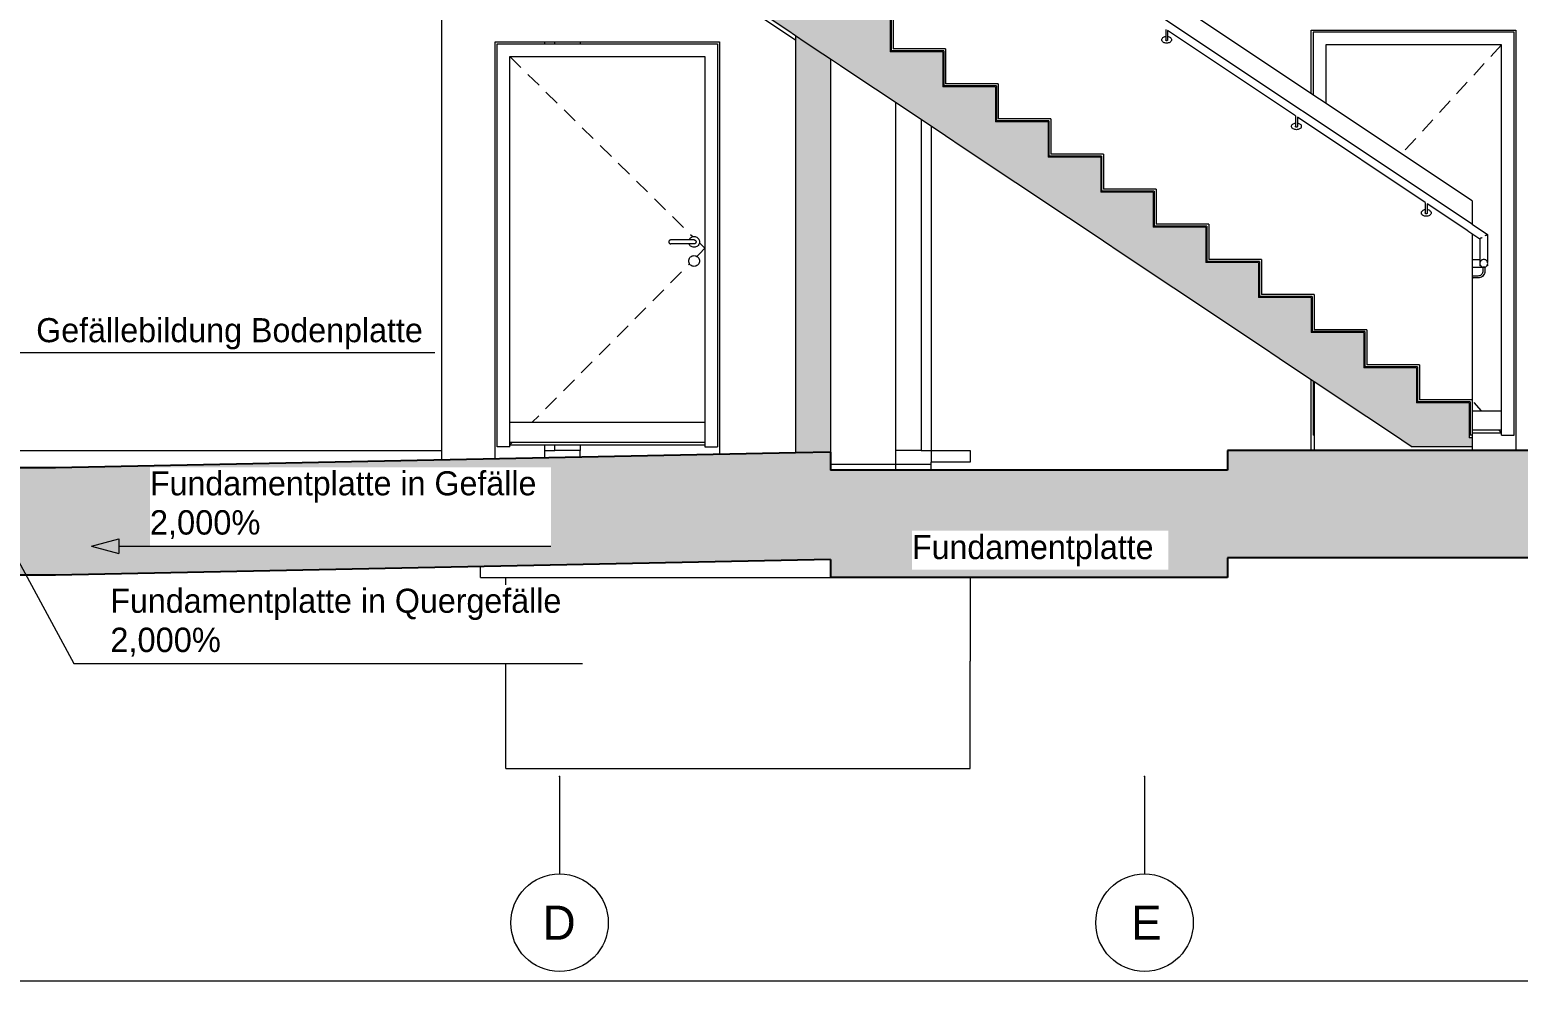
# Model space of a CAD drawing. Header units: metres. Extents: x -0.3 to 19.2, y -7 to 21.5.
# Drawn here: x 6.28 to 13.92, y -6.55 to -1.67 of the extents above; entities that cross this region are included whole.
import ezdxf

# ---------------------------------------------------------------- set-up
doc = ezdxf.new("R2010")
doc.units = ezdxf.units.M
doc.header["$MEASUREMENT"] = 0
doc.set_wipeout_variables(frame=1)
doc.linetypes.add('Raster', pattern=[0.004, 0.002, -0.001, 0, -0.001])
doc.linetypes.add('Wipeout_Contour', pattern=[1, 0, -1])
for name, color, linetype in [('C_Schnitt C RB_1_000 Achsraster', 7, 'Continuous'), ('C_Schnitt C RB_1_111 Wand Aussen - Bohrpfahlwand 80', 7, 'Continuous'), ('C_Schnitt C RB_1_120 Wand Innen tragend', 7, 'Continuous'), ('C_Schnitt C RB_1_260 Fundament', 7, 'Continuous'), ('C_Schnitt C RB_1_270 Deckendurchbruchsymbol', 7, 'Continuous'), ('C_Schnitt C RB_1_410 Treppe', 7, 'Continuous'), ('C_Schnitt C RB_1_430 Aufzug', 7, 'Continuous'), ('C_Schnitt C RB_1_450 Absturzsicherung', 7, 'Continuous'), ('C_Schnitt C RB_1_955-1 Polierplan Beschriftung - STB Decke', 7, 'Continuous')]:
    doc.layers.add(name, color=color, linetype=linetype)
doc.styles.add('ERSTELLTER_STIL_1', font='')
doc.styles.get('ERSTELLTER_STIL_1').set_extended_font_data('Eurostile')

msp = doc.modelspace()

# ---------------------------------------------------------------- hatches: boundary and pattern name
at = {"layer": 'C_Schnitt C RB_1_120 Wand Innen tragend', "linetype": 'Continuous', "lineweight": 0, "true_color": 0x000000}
msp.add_hatch(color=18, dxfattribs=at).paths.add_polyline_path([(10.39, -1.822), (10.35, -1.7954), (10.26, -1.7354), (10.21, -1.702), (10.21, -3.8421), (10.39, -3.8385)])
at = {"layer": 'C_Schnitt C RB_1_260 Fundament', "linetype": 'Continuous', "lineweight": 0, "true_color": 0x000000}
for points in [[(6.415, -3.918), (6.415, -4.4681), (10.39, -4.3886), (10.39, -3.8385)], [(12.425, -3.83), (12.425, -4.38), (14.6743, -4.38), (14.6743, -3.83)], [(5.625, -4.38), (5.225, -4.38), (5.225, -4.4681), (6.415, -4.4681), (6.415, -3.918), (5.625, -3.918)], [(10.39, -3.93), (10.39, -4.48), (12.425, -4.48), (12.425, -3.93)]]:
    msp.add_hatch(color=18, dxfattribs=at).paths.add_polyline_path(points)
at = {"layer": 'C_Schnitt C RB_1_410 Treppe', "linetype": 'Continuous', "lineweight": 0, "true_color": 0x000000}
msp.add_hatch(color=18, dxfattribs=at).paths.add_polyline_path([(8.225, -0.315), (8.375, -0.315), (8.375, -0.51), (8.4219, -0.51), (13.3719, -3.81), (13.68, -3.81), (13.68, -3.765), (13.665, -3.765), (13.665, -3.585), (13.395, -3.585), (13.395, -3.405), (13.125, -3.405), (13.125, -3.225), (12.855, -3.225), (12.855, -3.045), (12.585, -3.045), (12.585, -2.865), (12.315, -2.865), (12.315, -2.685), (12.045, -2.685), (12.045, -2.505), (11.775, -2.505), (11.775, -2.325), (11.505, -2.325), (11.505, -2.145), (11.235, -2.145), (11.235, -1.965), (10.965, -1.965), (10.965, -1.785), (10.695, -1.785), (10.695, -1.605), (10.425, -1.605), (10.425, -1.425), (10.155, -1.425), (10.155, -1.245), (9.885, -1.245), (9.885, -1.065), (9.615, -1.065), (9.615, -0.885), (9.345, -0.885), (9.345, -0.705), (9.075, -0.705), (9.075, -0.525), (8.805, -0.525), (8.805, -0.345), (8.54, -0.345), (8.54, -0.165), (8.225, -0.165)])
at = {"layer": 'C_Schnitt C RB_1_955-1 Polierplan Beschriftung - STB Decke', "linetype": 'Continuous', "lineweight": 0, "true_color": 0x000000}
msp.add_hatch(color=18, dxfattribs=at).paths.add_polyline_path([(6.5989, -4.32), (6.7389, -4.3575), (6.7389, -4.2825)])

# ---------------------------------------------------------------- linework, layer by layer
at = {"layer": 'C_Schnitt C RB_1_000 Achsraster', "color": 5, "linetype": 'Raster', "lineweight": 0, "ltscale": 1000}
for p, q in [((9, -5.5), (9, -6)), ((12, -5.5), (12, -6))]:
    msp.add_line(p, q, dxfattribs=at)
at = {"layer": 'C_Schnitt C RB_1_000 Achsraster', "color": 5, "linetype": 'Continuous', "lineweight": 0, "ltscale": 1000}
for centre in [(9, -6.25), (12, -6.25)]:
    msp.add_circle(centre, 0.25, dxfattribs=at)
at = {"layer": 'C_Schnitt C RB_1_000 Achsraster', "color": 5, "linetype": 'Raster', "lineweight": 0, "ltscale": 1000}
for p in [(9, -5.5), (9, -5.5), (12, -5.5), (12, -5.5)]:
    msp.add_point(p, dxfattribs=at)
at = {"layer": 'C_Schnitt C RB_1_111 Wand Aussen - Bohrpfahlwand 80', "color": 7, "linetype": 'Continuous', "lineweight": 18, "ltscale": 1000}
msp.add_line((15.505, -6.55), (0.6294, -6.55), dxfattribs=at)
at = {"layer": 'C_Schnitt C RB_1_120 Wand Innen tragend', "color": 7, "linetype": 'Continuous', "lineweight": 18, "ltscale": 1000}
for p, q in [((10.21, -1.7261), (8.395, -0.5161)), ((8.395, -0.5161), (8.395, -3.8784)), ((8.925, -1.745), (8.925, -1.735)), ((10.21, -1.702), (10.21, -3.8421)), ((10.39, -1.822), (10.39, -3.8385)), ((10.905, -2.1654), (10.905, -3.83)), ((8.925, -3.83), (8.925, -3.8)), ((12.855, -3.83), (12.855, -3.75)), ((13.905, -3.75), (13.905, -3.83)), ((10.905, -3.83), (10.905, -3.89)), ((10.905, -3.83), (11.105, -3.83)), ((11.105, -3.89), (10.905, -3.89)), ((11.105, -3.83), (11.105, -3.89)), ((8.725, -4.91), (8.725, -4.48)), ((11.105, -4.48), (11.105, -4.91))]:
    msp.add_line(p, q, dxfattribs=at)
at = {"layer": 'C_Schnitt C RB_1_120 Wand Innen tragend', "color": 7, "linetype": 'Continuous', "lineweight": 13, "ltscale": 1000}
for p, q in [((12.855, -2), (12.855, -1.675)), ((12.855, -1.675), (13.905, -1.675)), ((13.905, -1.675), (13.905, -3.75)), ((8.67, -3.8729), (8.67, -1.735)), ((8.67, -1.735), (9.82, -1.735)), ((8.68, -3.81), (8.68, -1.745)), ((8.68, -1.745), (9.81, -1.745)), ((9.81, -1.745), (9.81, -3.81)), ((9.82, -1.735), (9.82, -3.8499)), ((13.895, -1.685), (12.865, -1.685)), ((12.865, -1.685), (12.865, -2.0067)), ((13.83, -1.75), (12.93, -1.75)), ((12.93, -1.75), (12.93, -2.05)), ((13.83, -1.75), (13.776, -1.809)), ((13.83, -3.75), (13.83, -1.75)), ((13.895, -3.75), (13.895, -1.685)), ((8.745, -1.81), (8.8021, -1.8661)), ((8.745, -3.81), (8.745, -1.81)), ((8.745, -1.81), (9.745, -1.81)), ((9.745, -1.81), (9.745, -3.81)), ((8.8377, -1.9011), (8.8948, -1.9572)), ((13.7422, -1.8459), (13.6882, -1.9049)), ((13.6544, -1.9418), (13.6004, -2.0008)), ((8.9304, -1.9923), (8.9875, -2.0483)), ((13.5666, -2.0376), (13.5126, -2.0967)), ((9.0231, -2.0834), (9.0802, -2.1395)), ((13.4789, -2.1335), (13.4248, -2.1925)), ((9.1158, -2.1745), (9.1729, -2.2306)), ((9.2085, -2.2657), (9.2656, -2.3217)), ((13.3911, -2.2294), (13.337, -2.2884)), ((9.3013, -2.3568), (9.3583, -2.4129)), ((9.394, -2.4479), (9.451, -2.504)), ((9.4867, -2.5391), (9.5437, -2.5951)), ((9.5794, -2.6302), (9.6364, -2.6863)), ((9.6644, -2.75), (9.6662, -2.7463)), ((9.6662, -2.7463), (9.6689, -2.7423)), ((9.6689, -2.7423), (9.6723, -2.7389)), ((9.6721, -2.7213), (9.6842, -2.7332)), ((9.6723, -2.7389), (9.6763, -2.7362)), ((9.6763, -2.7362), (9.6806, -2.7342)), ((9.6806, -2.7342), (9.6852, -2.7329)), ((9.6852, -2.7329), (9.69, -2.7325)), ((9.69, -2.7325), (9.6948, -2.7329)), ((9.6948, -2.7329), (9.6994, -2.7342)), ((9.6994, -2.7342), (9.7038, -2.7362)), ((9.7038, -2.7362), (9.7077, -2.7389)), ((9.7077, -2.7389), (9.7111, -2.7423)), ((9.7111, -2.7423), (9.7138, -2.7463)), ((9.7138, -2.7463), (9.7158, -2.7506)), ((9.5602, -2.7583), (9.56, -2.76)), ((9.56, -2.76), (9.5602, -2.7617)), ((9.5606, -2.7566), (9.5602, -2.7583)), ((9.5602, -2.7617), (9.5606, -2.7634)), ((9.5613, -2.755), (9.5606, -2.7566)), ((9.5606, -2.7634), (9.5613, -2.765)), ((9.5623, -2.7536), (9.5613, -2.755)), ((9.5613, -2.765), (9.5623, -2.7664)), ((9.5636, -2.7523), (9.5623, -2.7536)), ((9.5623, -2.7664), (9.5636, -2.7677)), ((9.565, -2.7513), (9.5636, -2.7523)), ((9.5636, -2.7677), (9.565, -2.7687)), ((9.5666, -2.7506), (9.565, -2.7513)), ((9.565, -2.7687), (9.5666, -2.7694)), ((9.5683, -2.7502), (9.5666, -2.7506)), ((9.5666, -2.7694), (9.5683, -2.7698)), ((9.57, -2.75), (9.5683, -2.7502)), ((9.5683, -2.7698), (9.57, -2.77)), ((9.5709, -2.75), (9.57, -2.75)), ((9.5709, -2.77), (9.57, -2.77)), ((9.5733, -2.75), (9.5709, -2.75)), ((9.5733, -2.77), (9.5709, -2.77)), ((9.5773, -2.75), (9.5733, -2.75)), ((9.5773, -2.77), (9.5733, -2.77)), ((9.5825, -2.75), (9.5773, -2.75)), ((9.5825, -2.77), (9.5773, -2.77)), ((9.5885, -2.75), (9.5825, -2.75)), ((9.5885, -2.77), (9.5825, -2.77)), ((9.595, -2.75), (9.5885, -2.75)), ((9.595, -2.77), (9.5885, -2.77)), ((9.665, -2.75), (9.595, -2.75)), ((9.665, -2.77), (9.595, -2.77)), ((9.6662, -2.7738), (9.6644, -2.77)), ((9.6715, -2.75), (9.665, -2.75)), ((9.6715, -2.77), (9.665, -2.77)), ((9.6689, -2.7777), (9.6662, -2.7738)), ((9.6723, -2.7811), (9.6689, -2.7777)), ((9.6775, -2.75), (9.6715, -2.75)), ((9.6775, -2.77), (9.6715, -2.77)), ((9.6763, -2.7838), (9.6723, -2.7811)), ((9.6806, -2.7858), (9.6763, -2.7838)), ((9.6827, -2.75), (9.6775, -2.75)), ((9.6827, -2.77), (9.6775, -2.77)), ((9.6852, -2.7871), (9.6806, -2.7858)), ((9.6867, -2.75), (9.6827, -2.75)), ((9.6867, -2.77), (9.6827, -2.77)), ((9.69, -2.7875), (9.6852, -2.7871)), ((9.6891, -2.75), (9.6867, -2.75)), ((9.6891, -2.77), (9.6867, -2.77)), ((9.69, -2.75), (9.6891, -2.75)), ((9.69, -2.77), (9.6891, -2.77)), ((9.69, -2.75), (9.6917, -2.7502)), ((9.6917, -2.7698), (9.69, -2.77)), ((9.6948, -2.7871), (9.69, -2.7875)), ((9.6917, -2.7502), (9.6934, -2.7506)), ((9.6934, -2.7694), (9.6917, -2.7698)), ((9.6934, -2.7506), (9.695, -2.7513)), ((9.695, -2.7687), (9.6934, -2.7694)), ((9.6994, -2.7858), (9.6948, -2.7871)), ((9.695, -2.7513), (9.6964, -2.7523)), ((9.6964, -2.7677), (9.695, -2.7687)), ((9.6964, -2.7523), (9.6977, -2.7536)), ((9.6977, -2.7664), (9.6964, -2.7677)), ((9.6977, -2.7536), (9.6987, -2.755)), ((9.6987, -2.765), (9.6977, -2.7664)), ((9.6987, -2.755), (9.6994, -2.7566)), ((9.6994, -2.7634), (9.6987, -2.765)), ((9.6994, -2.7566), (9.6998, -2.7583)), ((9.6998, -2.7617), (9.6994, -2.7634)), ((9.7038, -2.7838), (9.6994, -2.7858)), ((9.6998, -2.7583), (9.7, -2.76)), ((9.7, -2.76), (9.6998, -2.7617)), ((9.7077, -2.7811), (9.7038, -2.7838)), ((9.704, -2.8343), (9.7174, -2.8208)), ((9.7111, -2.7777), (9.7077, -2.7811)), ((9.7138, -2.7738), (9.7111, -2.7777)), ((9.7158, -2.7694), (9.7138, -2.7738)), ((9.7158, -2.7506), (9.7171, -2.7552)), ((9.7171, -2.7648), (9.7158, -2.7694)), ((9.7169, -2.7654), (9.7291, -2.7774)), ((9.7171, -2.7552), (9.7175, -2.76)), ((9.7175, -2.76), (9.7171, -2.7648)), ((9.745, -2.793), (9.7174, -2.8208)), ((9.745, -2.793), (9.7291, -2.7774)), ((9.661, -2.8776), (9.6664, -2.8721)), ((9.6625, -2.858), (9.6629, -2.8532)), ((9.6629, -2.8628), (9.6625, -2.858)), ((9.6629, -2.8532), (9.6642, -2.8486)), ((9.6642, -2.8674), (9.6629, -2.8628)), ((9.6642, -2.8486), (9.6662, -2.8442)), ((9.6662, -2.8717), (9.6642, -2.8674)), ((9.6662, -2.8442), (9.6689, -2.8403)), ((9.6689, -2.8757), (9.6662, -2.8717)), ((9.6689, -2.8403), (9.6723, -2.8369)), ((9.6723, -2.8791), (9.6689, -2.8757)), ((9.6723, -2.8369), (9.6763, -2.8342)), ((9.6763, -2.8818), (9.6723, -2.8791)), ((9.6763, -2.8342), (9.6806, -2.8322)), ((9.6806, -2.8838), (9.6763, -2.8818)), ((9.6806, -2.8322), (9.6852, -2.8309)), ((9.6852, -2.8851), (9.6806, -2.8838)), ((9.6852, -2.8309), (9.69, -2.8305)), ((9.69, -2.8855), (9.6852, -2.8851)), ((9.69, -2.8305), (9.6948, -2.8309)), ((9.6948, -2.8851), (9.69, -2.8855)), ((9.6948, -2.8309), (9.6994, -2.8322)), ((9.6994, -2.8838), (9.6948, -2.8851)), ((9.6994, -2.8322), (9.7038, -2.8342)), ((9.7038, -2.8818), (9.6994, -2.8838)), ((9.7038, -2.8342), (9.7077, -2.8369)), ((9.7077, -2.8791), (9.7038, -2.8818)), ((9.7077, -2.8369), (9.7111, -2.8403)), ((9.7111, -2.8757), (9.7077, -2.8791)), ((9.7111, -2.8403), (9.7138, -2.8442)), ((9.7138, -2.8717), (9.7111, -2.8757)), ((9.7138, -2.8442), (9.7158, -2.8486)), ((9.7158, -2.8674), (9.7138, -2.8717)), ((9.7158, -2.8486), (9.7171, -2.8532)), ((9.7171, -2.8628), (9.7158, -2.8674)), ((9.7171, -2.8532), (9.7175, -2.858)), ((9.7175, -2.858), (9.7171, -2.8628)), ((9.5694, -2.9698), (9.6258, -2.913)), ((9.4778, -3.062), (9.5342, -3.0053)), ((9.3862, -3.1543), (9.4426, -3.0975)), ((9.2946, -3.2465), (9.351, -3.1898)), ((9.203, -3.3388), (9.2594, -3.282)), ((9.1114, -3.431), (9.1678, -3.3743)), ((9.0198, -3.5233), (9.0762, -3.4665)), ((12.855, -3.75), (12.855, -3.4654)), ((12.865, -3.472), (12.865, -3.75)), ((8.9282, -3.6155), (8.9846, -3.5587)), ((13.7281, -3.626), (13.6901, -3.5834)), ((8.8582, -3.686), (8.893, -3.651)), ((13.68, -3.626), (13.83, -3.626)), ((9.745, -3.686), (8.745, -3.686)), ((13.83, -3.726), (13.68, -3.726)), ((13.83, -3.74), (13.68, -3.74)), ((13.83, -3.74), (13.8175, -3.726)), ((8.745, -3.81), (8.68, -3.81)), ((8.745, -3.8), (8.7589, -3.786)), ((8.745, -3.786), (9.745, -3.786)), ((8.745, -3.8), (9.745, -3.8)), ((9.745, -3.81), (9.81, -3.81)), ((12.87, -3.75), (12.865, -3.75)), ((13.83, -3.75), (13.895, -3.75))]:
    msp.add_line(p, q, dxfattribs=at)
at = {"layer": 'C_Schnitt C RB_1_260 Fundament', "color": 7, "linetype": 'Continuous', "lineweight": 18, "ltscale": 1000}
msp.add_line((8.395, -3.8318), (5.625, -3.8318), dxfattribs=at)
at = {"layer": 'C_Schnitt C RB_1_260 Fundament', "color": 7, "linetype": 'Continuous', "lineweight": 25, "ltscale": 1000}
for p, q in [((10.21, -3.8421), (6.415, -3.918)), ((10.39, -3.8385), (10.21, -3.8421)), ((10.39, -3.8385), (10.39, -3.93)), ((12.425, -3.83), (12.425, -3.93)), ((6.415, -3.918), (5.225, -3.918)), ((12.425, -3.93), (10.39, -3.93)), ((10.39, -4.3886), (6.415, -4.4681)), ((10.39, -4.3886), (10.39, -4.48)), ((12.425, -4.38), (12.425, -4.48)), ((6.415, -4.4681), (5.225, -4.4681)), ((12.425, -4.48), (10.39, -4.48))]:
    msp.add_line(p, q, dxfattribs=at)
at = {"layer": 'C_Schnitt C RB_1_260 Fundament', "color": 7, "linetype": 'Continuous', "lineweight": 13, "ltscale": 1000}
for p, q in [((8.925, -3.83), (8.975, -3.83)), ((8.925, -3.8678), (8.925, -3.83)), ((9.105, -3.8642), (9.105, -3.83)), ((10.725, -3.93), (10.725, -3.83)), ((10.855, -3.83), (10.905, -3.83)), ((10.905, -3.93), (10.905, -3.89)), ((8.595, -4.48), (8.595, -4.4245)), ((8.595, -4.48), (10.39, -4.48)), ((8.725, -5.46), (8.725, -4.91)), ((11.105, -5.46), (11.105, -4.91)), ((8.725, -5.46), (11.105, -5.46))]:
    msp.add_line(p, q, dxfattribs=at)
at = {"layer": 'C_Schnitt C RB_1_260 Fundament', "color": 7, "linetype": 'Continuous', "lineweight": 25, "ltscale": 1000, "flags": 128}
for points in [[(15.12, -3.83), (14.6743, -3.83), (12.425, -3.83)], [(18.3575, -4.38), (14.6743, -4.38), (12.425, -4.38)]]:
    msp.add_lwpolyline(points, dxfattribs=at)
at = {"layer": 'C_Schnitt C RB_1_270 Deckendurchbruchsymbol', "color": 7, "linetype": 'Continuous', "lineweight": 13, "ltscale": 1000}
msp.add_line((10.39, -3.9), (10.905, -3.9), dxfattribs=at)
at = {"layer": 'C_Schnitt C RB_1_410 Treppe', "color": 7, "linetype": 'Continuous', "lineweight": 13, "ltscale": 1000}
for p, q in [((13.68, -2.67), (8.55, 0.75)), ((12.1085, -1.6704), (12.1085, -1.6937)), ((12.1185, -1.677), (12.1185, -1.6937)), ((12.7741, -2.1141), (12.1185, -1.677)), ((12.0885, -1.7237), (12.0888, -1.7207)), ((12.0888, -1.7268), (12.0885, -1.7237)), ((12.0888, -1.7207), (12.09, -1.7177)), ((12.09, -1.7297), (12.0888, -1.7268)), ((12.09, -1.7177), (12.0918, -1.715)), ((12.0918, -1.7325), (12.09, -1.7297)), ((12.0918, -1.715), (12.0943, -1.7125)), ((12.0943, -1.735), (12.0918, -1.7325)), ((12.0943, -1.7125), (12.0974, -1.7103)), ((12.0974, -1.7371), (12.0943, -1.735)), ((12.0974, -1.7103), (12.101, -1.7086)), ((12.101, -1.7389), (12.0974, -1.7371)), ((12.101, -1.7086), (12.1049, -1.7073)), ((12.1049, -1.7402), (12.101, -1.7389)), ((12.1049, -1.7073), (12.1085, -1.7066)), ((12.1091, -1.7409), (12.1049, -1.7402)), ((12.1085, -1.6937), (12.1085, -1.6989)), ((12.1085, -1.6989), (12.1085, -1.704)), ((12.1085, -1.704), (12.1085, -1.7087)), ((12.1085, -1.7087), (12.1085, -1.713)), ((12.1085, -1.713), (12.1085, -1.7167)), ((12.1085, -1.7167), (12.1085, -1.7197)), ((12.1085, -1.7197), (12.1085, -1.7219)), ((12.1085, -1.7219), (12.1085, -1.7233)), ((12.1085, -1.7233), (12.1085, -1.7237)), ((12.1085, -1.7246), (12.1085, -1.7237)), ((12.1088, -1.7254), (12.1085, -1.7246)), ((12.1091, -1.7262), (12.1088, -1.7254)), ((12.1096, -1.7269), (12.1091, -1.7262)), ((12.1135, -1.7412), (12.1091, -1.7409)), ((12.1102, -1.7275), (12.1096, -1.7269)), ((12.111, -1.728), (12.1102, -1.7275)), ((12.1117, -1.7284), (12.111, -1.728)), ((12.1126, -1.7286), (12.1117, -1.7284)), ((12.1135, -1.7287), (12.1126, -1.7286)), ((12.1143, -1.7286), (12.1135, -1.7287)), ((12.1178, -1.7409), (12.1135, -1.7412)), ((12.1152, -1.7284), (12.1143, -1.7286)), ((12.116, -1.728), (12.1152, -1.7284)), ((12.1167, -1.7275), (12.116, -1.728)), ((12.1173, -1.7269), (12.1167, -1.7275)), ((12.1178, -1.7262), (12.1173, -1.7269)), ((12.1182, -1.7254), (12.1178, -1.7262)), ((12.122, -1.7402), (12.1178, -1.7409)), ((12.1184, -1.7246), (12.1182, -1.7254)), ((12.1185, -1.7237), (12.1184, -1.7246)), ((12.1185, -1.6937), (12.1185, -1.6989)), ((12.1185, -1.6989), (12.1185, -1.704)), ((12.1185, -1.704), (12.1185, -1.7087)), ((12.1185, -1.7066), (12.122, -1.7073)), ((12.1185, -1.7087), (12.1185, -1.713)), ((12.1185, -1.713), (12.1185, -1.7167)), ((12.1185, -1.7167), (12.1185, -1.7197)), ((12.1185, -1.7197), (12.1185, -1.7219)), ((12.1185, -1.7219), (12.1185, -1.7233)), ((12.1185, -1.7233), (12.1185, -1.7237)), ((12.122, -1.7073), (12.126, -1.7086)), ((12.126, -1.7389), (12.122, -1.7402)), ((12.126, -1.7086), (12.1295, -1.7103)), ((12.1295, -1.7371), (12.126, -1.7389)), ((12.1295, -1.7103), (12.1326, -1.7125)), ((12.1326, -1.735), (12.1295, -1.7371)), ((12.1326, -1.7125), (12.1351, -1.715)), ((12.1351, -1.7325), (12.1326, -1.735)), ((12.1351, -1.715), (12.137, -1.7177)), ((12.137, -1.7297), (12.1351, -1.7325)), ((12.137, -1.7177), (12.1381, -1.7207)), ((12.1381, -1.7268), (12.137, -1.7297)), ((12.1381, -1.7207), (12.1385, -1.7237)), ((12.1385, -1.7237), (12.1381, -1.7268)), ((12.7742, -2.1141), (12.7741, -2.1141)), ((12.7741, -2.1141), (12.7741, -2.1375)), ((12.7744, -2.1141), (12.7742, -2.1141)), ((12.7841, -2.1208), (12.7841, -2.1375)), ((13.4397, -2.5579), (12.7841, -2.1208)), ((12.7541, -2.1675), (12.7545, -2.1644)), ((12.7545, -2.1705), (12.7541, -2.1675)), ((12.7545, -2.1644), (12.7556, -2.1615)), ((12.7556, -2.1735), (12.7545, -2.1705)), ((12.7556, -2.1615), (12.7574, -2.1587)), ((12.7574, -2.1762), (12.7556, -2.1735)), ((12.7574, -2.1587), (12.7599, -2.1562)), ((12.7599, -2.1787), (12.7574, -2.1762)), ((12.7599, -2.1562), (12.763, -2.1541)), ((12.763, -2.1809), (12.7599, -2.1787)), ((12.763, -2.1541), (12.7666, -2.1523)), ((12.7666, -2.1826), (12.763, -2.1809)), ((12.7666, -2.1523), (12.7705, -2.151)), ((12.7705, -2.1839), (12.7666, -2.1826)), ((12.7705, -2.151), (12.7741, -2.1504)), ((12.7748, -2.1847), (12.7705, -2.1839)), ((12.7741, -2.1375), (12.7741, -2.1427)), ((12.7741, -2.1427), (12.7741, -2.1477)), ((12.7741, -2.1477), (12.7741, -2.1525)), ((12.7741, -2.1525), (12.7741, -2.1568)), ((12.7741, -2.1568), (12.7741, -2.1605)), ((12.7741, -2.1605), (12.7741, -2.1635)), ((12.7741, -2.1635), (12.7741, -2.1657)), ((12.7741, -2.1657), (12.7741, -2.167)), ((12.7741, -2.167), (12.7741, -2.1675)), ((12.7742, -2.1683), (12.7741, -2.1675)), ((12.7744, -2.1692), (12.7742, -2.1683)), ((12.7748, -2.17), (12.7744, -2.1692)), ((12.7753, -2.1707), (12.7748, -2.17)), ((12.7791, -2.185), (12.7748, -2.1847)), ((12.7759, -2.1713), (12.7753, -2.1707)), ((12.7766, -2.1718), (12.7759, -2.1713)), ((12.7774, -2.1722), (12.7766, -2.1718)), ((12.7782, -2.1724), (12.7774, -2.1722)), ((12.7791, -2.1725), (12.7782, -2.1724)), ((12.78, -2.1724), (12.7791, -2.1725)), ((12.7834, -2.1847), (12.7791, -2.185)), ((12.7808, -2.1722), (12.78, -2.1724)), ((12.7816, -2.1718), (12.7808, -2.1722)), ((12.7823, -2.1713), (12.7816, -2.1718)), ((12.7829, -2.1707), (12.7823, -2.1713)), ((12.7834, -2.17), (12.7829, -2.1707)), ((12.7838, -2.1692), (12.7834, -2.17)), ((12.7877, -2.1839), (12.7834, -2.1847)), ((12.784, -2.1683), (12.7838, -2.1692)), ((12.7841, -2.1675), (12.784, -2.1683)), ((12.7841, -2.1375), (12.7841, -2.1427)), ((12.7841, -2.1427), (12.7841, -2.1477)), ((12.7841, -2.1477), (12.7841, -2.1525)), ((12.7841, -2.1504), (12.7877, -2.151)), ((12.7841, -2.1525), (12.7841, -2.1568)), ((12.7841, -2.1568), (12.7841, -2.1605)), ((12.7841, -2.1605), (12.7841, -2.1635)), ((12.7841, -2.1635), (12.7841, -2.1657)), ((12.7841, -2.1657), (12.7841, -2.167)), ((12.7841, -2.167), (12.7841, -2.1675)), ((12.7877, -2.151), (12.7916, -2.1523)), ((12.7916, -2.1826), (12.7877, -2.1839)), ((12.7916, -2.1523), (12.7952, -2.1541)), ((12.7952, -2.1809), (12.7916, -2.1826)), ((12.7952, -2.1541), (12.7983, -2.1562)), ((12.7983, -2.1787), (12.7952, -2.1809)), ((12.7983, -2.1562), (12.8008, -2.1587)), ((12.8008, -2.1762), (12.7983, -2.1787)), ((12.8008, -2.1587), (12.8026, -2.1615)), ((12.8026, -2.1735), (12.8008, -2.1762)), ((12.8026, -2.1615), (12.8037, -2.1644)), ((12.8037, -2.1705), (12.8026, -2.1735)), ((12.8037, -2.1644), (12.8041, -2.1675)), ((12.8041, -2.1675), (12.8037, -2.1705)), ((13.4322, -2.5961), (13.4362, -2.5948)), ((13.4362, -2.5948), (13.4397, -2.5941)), ((13.4398, -2.5579), (13.4397, -2.5579)), ((13.4397, -2.5579), (13.4397, -2.5812)), ((13.4397, -2.5812), (13.4397, -2.5864)), ((13.4397, -2.5864), (13.4397, -2.5915)), ((13.4397, -2.5915), (13.4397, -2.5962)), ((13.44, -2.5579), (13.4398, -2.5579)), ((13.4497, -2.5646), (13.4497, -2.5812)), ((13.6578, -2.7033), (13.4497, -2.5646)), ((13.4497, -2.5812), (13.4497, -2.5864)), ((13.4497, -2.5864), (13.4497, -2.5915)), ((13.4497, -2.5915), (13.4497, -2.5962)), ((13.4497, -2.5941), (13.4533, -2.5948)), ((13.4533, -2.5948), (13.4572, -2.5961)), ((13.4197, -2.6112), (13.4201, -2.6082)), ((13.4201, -2.6143), (13.4197, -2.6112)), ((13.4201, -2.6082), (13.4212, -2.6052)), ((13.4212, -2.6172), (13.4201, -2.6143)), ((13.4212, -2.6052), (13.4231, -2.6025)), ((13.4231, -2.62), (13.4212, -2.6172)), ((13.4231, -2.6025), (13.4256, -2.6)), ((13.4256, -2.6225), (13.4231, -2.62)), ((13.4256, -2.6), (13.4287, -2.5978)), ((13.4287, -2.6246), (13.4256, -2.6225)), ((13.4287, -2.5978), (13.4322, -2.5961)), ((13.4322, -2.6264), (13.4287, -2.6246)), ((13.4362, -2.6277), (13.4322, -2.6264)), ((13.4404, -2.6285), (13.4362, -2.6277)), ((13.4397, -2.5962), (13.4397, -2.6005)), ((13.4397, -2.6005), (13.4397, -2.6042)), ((13.4397, -2.6042), (13.4397, -2.6072)), ((13.4397, -2.6072), (13.4397, -2.6094)), ((13.4397, -2.6094), (13.4397, -2.6108)), ((13.4397, -2.6108), (13.4397, -2.6112)), ((13.4398, -2.6121), (13.4397, -2.6112)), ((13.44, -2.6129), (13.4398, -2.6121)), ((13.4404, -2.6137), (13.44, -2.6129)), ((13.4409, -2.6144), (13.4404, -2.6137)), ((13.4447, -2.6287), (13.4404, -2.6285)), ((13.4415, -2.6151), (13.4409, -2.6144)), ((13.4422, -2.6156), (13.4415, -2.6151)), ((13.443, -2.6159), (13.4422, -2.6156)), ((13.4439, -2.6162), (13.443, -2.6159)), ((13.4447, -2.6162), (13.4439, -2.6162)), ((13.4456, -2.6162), (13.4447, -2.6162)), ((13.4491, -2.6285), (13.4447, -2.6287)), ((13.4465, -2.6159), (13.4456, -2.6162)), ((13.4472, -2.6156), (13.4465, -2.6159)), ((13.448, -2.6151), (13.4472, -2.6156)), ((13.4486, -2.6144), (13.448, -2.6151)), ((13.4491, -2.6137), (13.4486, -2.6144)), ((13.4494, -2.6129), (13.4491, -2.6137)), ((13.4533, -2.6277), (13.4491, -2.6285)), ((13.4497, -2.6121), (13.4494, -2.6129)), ((13.4497, -2.5962), (13.4497, -2.6005)), ((13.4497, -2.6005), (13.4497, -2.6042)), ((13.4497, -2.6042), (13.4497, -2.6072)), ((13.4497, -2.6072), (13.4497, -2.6094)), ((13.4497, -2.6094), (13.4497, -2.6108)), ((13.4497, -2.6108), (13.4497, -2.6112)), ((13.4497, -2.6112), (13.4497, -2.6121)), ((13.4572, -2.6264), (13.4533, -2.6277)), ((13.4572, -2.5961), (13.4608, -2.5978)), ((13.4608, -2.6246), (13.4572, -2.6264)), ((13.4608, -2.5978), (13.4639, -2.6)), ((13.4639, -2.6225), (13.4608, -2.6246)), ((13.4639, -2.6), (13.4664, -2.6025)), ((13.4664, -2.62), (13.4639, -2.6225)), ((13.4664, -2.6025), (13.4682, -2.6052)), ((13.4682, -2.6172), (13.4664, -2.62)), ((13.4682, -2.6052), (13.4694, -2.6082)), ((13.4694, -2.6143), (13.4682, -2.6172)), ((13.4694, -2.6082), (13.4697, -2.6112)), ((13.4697, -2.6112), (13.4694, -2.6143)), ((13.68, -2.67), (13.759, -2.7227)), ((13.6578, -2.7033), (13.719, -2.7441)), ((13.7193, -2.7439), (13.719, -2.7441)), ((13.719, -2.7441), (13.719, -2.8827)), ((13.7203, -2.7435), (13.7193, -2.7439)), ((13.7217, -2.7427), (13.7203, -2.7435)), ((13.7237, -2.7416), (13.7217, -2.7427)), ((13.7262, -2.7403), (13.7237, -2.7416)), ((13.729, -2.7388), (13.7262, -2.7403)), ((13.7322, -2.7371), (13.729, -2.7388)), ((13.749, -2.728), (13.7459, -2.7297)), ((13.7519, -2.7265), (13.749, -2.728)), ((13.7544, -2.7252), (13.7519, -2.7265)), ((13.7564, -2.7241), (13.7544, -2.7252)), ((13.7578, -2.7233), (13.7564, -2.7241)), ((13.7587, -2.7229), (13.7578, -2.7233)), ((13.759, -2.7227), (13.7587, -2.7229)), ((13.759, -2.7227), (13.759, -2.8641)), ((13.68, -2.85), (13.719, -2.85)), ((13.68, -2.89), (13.735, -2.89)), ((13.7193, -2.8827), (13.719, -2.8827)), ((13.7203, -2.8827), (13.7193, -2.8827)), ((13.7203, -2.8665), (13.72, -2.87)), ((13.72, -2.87), (13.7203, -2.8735)), ((13.7212, -2.8632), (13.7203, -2.8665)), ((13.7203, -2.8735), (13.7212, -2.8768)), ((13.7217, -2.8827), (13.7203, -2.8827)), ((13.7227, -2.86), (13.7212, -2.8632)), ((13.7212, -2.8768), (13.7227, -2.88)), ((13.7237, -2.8827), (13.7217, -2.8827)), ((13.7247, -2.8571), (13.7227, -2.86)), ((13.7227, -2.88), (13.7247, -2.8829)), ((13.7246, -2.8827), (13.7237, -2.8827)), ((13.7271, -2.8547), (13.7247, -2.8571)), ((13.7247, -2.8829), (13.7271, -2.8853)), ((13.73, -2.8527), (13.7271, -2.8547)), ((13.7271, -2.8853), (13.73, -2.8873)), ((13.7332, -2.8512), (13.73, -2.8527)), ((13.73, -2.8873), (13.7332, -2.8888)), ((13.7365, -2.8503), (13.7332, -2.8512)), ((13.7332, -2.8888), (13.7365, -2.8897)), ((13.7351, -2.89), (13.735, -2.89)), ((13.735, -2.89), (13.735, -2.9098)), ((13.7353, -2.89), (13.7351, -2.89)), ((13.7357, -2.89), (13.7353, -2.89)), ((13.7362, -2.89), (13.7357, -2.89)), ((13.7368, -2.89), (13.7362, -2.89)), ((13.74, -2.85), (13.7365, -2.8503)), ((13.7365, -2.8897), (13.74, -2.89)), ((13.7375, -2.89), (13.7368, -2.89)), ((13.7383, -2.89), (13.7375, -2.89)), ((13.7391, -2.89), (13.7383, -2.89)), ((13.74, -2.89), (13.7391, -2.89)), ((13.7435, -2.8503), (13.74, -2.85)), ((13.74, -2.89), (13.7435, -2.8897)), ((13.7409, -2.89), (13.74, -2.89)), ((13.7417, -2.89), (13.7409, -2.89)), ((13.7425, -2.89), (13.7417, -2.89)), ((13.7432, -2.89), (13.7425, -2.89)), ((13.7438, -2.89), (13.7432, -2.89)), ((13.7468, -2.8512), (13.7435, -2.8503)), ((13.7435, -2.8897), (13.7468, -2.8888)), ((13.7443, -2.89), (13.7438, -2.89)), ((13.7447, -2.89), (13.7443, -2.89)), ((13.7449, -2.89), (13.7447, -2.89)), ((13.745, -2.89), (13.7449, -2.89)), ((13.745, -2.89), (13.745, -2.9102)), ((13.75, -2.8527), (13.7468, -2.8512)), ((13.7468, -2.8888), (13.75, -2.8873)), ((13.7529, -2.8547), (13.75, -2.8527)), ((13.75, -2.8873), (13.7529, -2.8853)), ((13.7553, -2.8571), (13.7529, -2.8547)), ((13.7529, -2.8853), (13.7553, -2.8829)), ((13.7573, -2.86), (13.7553, -2.8571)), ((13.7553, -2.8829), (13.7573, -2.88)), ((13.7564, -2.8827), (13.7554, -2.8827)), ((13.7578, -2.8827), (13.7564, -2.8827)), ((13.7588, -2.8632), (13.7573, -2.86)), ((13.7573, -2.88), (13.7588, -2.8768)), ((13.7587, -2.8827), (13.7578, -2.8827)), ((13.759, -2.8827), (13.7587, -2.8827)), ((13.7597, -2.8665), (13.7588, -2.8632)), ((13.7588, -2.8768), (13.7597, -2.8735)), ((13.759, -2.8759), (13.759, -2.8827)), ((13.76, -2.87), (13.7597, -2.8665)), ((13.7597, -2.8735), (13.76, -2.87)), ((13.6817, -2.9313), (13.68, -2.9296)), ((13.68, -2.9504), (13.6817, -2.9487)), ((13.6835, -2.934), (13.6817, -2.9313)), ((13.6817, -2.9487), (13.6835, -2.946)), ((13.6841, -2.9357), (13.6835, -2.934)), ((13.6835, -2.946), (13.6841, -2.9443)), ((13.7098, -2.935), (13.6839, -2.935)), ((13.7102, -2.945), (13.6839, -2.945)), ((13.7143, -2.9346), (13.7098, -2.935)), ((13.7161, -2.9445), (13.7102, -2.945)), ((13.7185, -2.9335), (13.7143, -2.9346)), ((13.722, -2.9429), (13.7161, -2.9445)), ((13.7225, -2.9316), (13.7185, -2.9335)), ((13.7275, -2.9403), (13.722, -2.9429)), ((13.7261, -2.9291), (13.7225, -2.9316)), ((13.7291, -2.9261), (13.7261, -2.9291)), ((13.7325, -2.9368), (13.7275, -2.9403)), ((13.7316, -2.9225), (13.7291, -2.9261)), ((13.7335, -2.9185), (13.7316, -2.9225)), ((13.7368, -2.9325), (13.7325, -2.9368)), ((13.7346, -2.9143), (13.7335, -2.9185)), ((13.735, -2.9098), (13.7346, -2.9143)), ((13.7403, -2.9275), (13.7368, -2.9325)), ((13.7429, -2.922), (13.7403, -2.9275)), ((13.7445, -2.9161), (13.7429, -2.922)), ((13.745, -2.9102), (13.7445, -2.9161))]:
    msp.add_line(p, q, dxfattribs=at)
at = {"layer": 'C_Schnitt C RB_1_410 Treppe', "color": 7, "linetype": 'Continuous', "lineweight": 18, "ltscale": 1000}
for p, q in [((10.7, -1.6), (10.7, -1.77)), ((10.71, -1.6), (10.71, -1.77)), ((10.695, -1.605), (10.695, -1.785)), ((10.965, -1.785), (10.695, -1.785)), ((10.7, -1.77), (10.7, -1.78)), ((10.97, -1.78), (10.7, -1.78)), ((10.98, -1.77), (10.71, -1.77)), ((10.965, -1.785), (10.965, -1.965)), ((10.97, -1.78), (10.97, -1.95)), ((10.98, -1.77), (10.98, -1.78)), ((10.98, -1.78), (10.98, -1.95)), ((11.235, -1.965), (10.965, -1.965)), ((10.97, -1.95), (10.97, -1.96)), ((11.24, -1.96), (10.97, -1.96)), ((11.25, -1.95), (10.98, -1.95)), ((11.235, -1.965), (11.235, -2.145)), ((11.24, -1.96), (11.24, -2.13)), ((11.25, -1.95), (11.25, -1.96)), ((11.25, -1.96), (11.25, -2.13)), ((11.24, -2.13), (11.24, -2.14)), ((11.52, -2.13), (11.25, -2.13)), ((11.52, -2.13), (11.52, -2.14)), ((11.505, -2.145), (11.235, -2.145)), ((11.51, -2.14), (11.24, -2.14)), ((11.505, -2.145), (11.505, -2.325)), ((11.51, -2.14), (11.51, -2.31)), ((11.52, -2.14), (11.52, -2.31)), ((11.775, -2.325), (11.505, -2.325)), ((11.51, -2.31), (11.51, -2.32)), ((11.78, -2.32), (11.51, -2.32)), ((11.79, -2.31), (11.52, -2.31)), ((11.775, -2.325), (11.775, -2.505)), ((11.78, -2.32), (11.78, -2.49)), ((11.79, -2.31), (11.79, -2.32)), ((11.79, -2.32), (11.79, -2.49)), ((12.045, -2.505), (11.775, -2.505)), ((11.78, -2.49), (11.78, -2.5)), ((12.05, -2.5), (11.78, -2.5)), ((12.06, -2.49), (11.79, -2.49)), ((12.045, -2.505), (12.045, -2.685)), ((12.05, -2.5), (12.05, -2.67)), ((12.06, -2.49), (12.06, -2.5)), ((12.06, -2.5), (12.06, -2.67)), ((12.05, -2.67), (12.05, -2.68)), ((12.33, -2.67), (12.06, -2.67)), ((12.33, -2.67), (12.33, -2.68)), ((12.315, -2.685), (12.045, -2.685)), ((12.32, -2.68), (12.05, -2.68)), ((12.315, -2.685), (12.315, -2.865)), ((12.32, -2.68), (12.32, -2.85)), ((12.33, -2.68), (12.33, -2.85)), ((12.585, -2.865), (12.315, -2.865)), ((12.32, -2.85), (12.32, -2.86)), ((12.59, -2.86), (12.32, -2.86)), ((12.6, -2.85), (12.33, -2.85)), ((12.585, -2.865), (12.585, -3.045)), ((12.59, -2.86), (12.59, -3.03)), ((12.6, -2.85), (12.6, -2.86)), ((12.6, -2.86), (12.6, -3.03)), ((12.855, -3.045), (12.585, -3.045)), ((12.59, -3.03), (12.59, -3.04)), ((12.86, -3.04), (12.59, -3.04)), ((12.87, -3.03), (12.6, -3.03)), ((12.855, -3.045), (12.855, -3.225)), ((12.86, -3.04), (12.86, -3.21)), ((12.87, -3.03), (12.87, -3.04)), ((12.87, -3.04), (12.87, -3.21)), ((13.125, -3.225), (12.855, -3.225)), ((12.86, -3.21), (12.86, -3.22)), ((13.13, -3.22), (12.86, -3.22)), ((13.14, -3.21), (12.87, -3.21)), ((13.125, -3.225), (13.125, -3.405)), ((13.13, -3.22), (13.13, -3.39)), ((13.14, -3.21), (13.14, -3.22)), ((13.14, -3.22), (13.14, -3.39)), ((13.395, -3.405), (13.125, -3.405)), ((13.13, -3.39), (13.13, -3.4)), ((13.4, -3.4), (13.13, -3.4)), ((13.41, -3.39), (13.14, -3.39)), ((13.395, -3.405), (13.395, -3.585)), ((13.4, -3.4), (13.4, -3.57)), ((13.41, -3.39), (13.41, -3.4)), ((13.41, -3.4), (13.41, -3.57)), ((13.665, -3.585), (13.395, -3.585)), ((13.4, -3.57), (13.4, -3.58)), ((13.67, -3.58), (13.4, -3.58)), ((13.68, -3.57), (13.41, -3.57)), ((13.665, -3.585), (13.665, -3.765)), ((13.67, -3.58), (13.67, -3.75)), ((13.68, -3.57), (13.68, -3.58)), ((13.68, -3.58), (13.68, -3.75)), ((13.68, -3.81), (13.3719, -3.81)), ((13.68, -3.765), (13.665, -3.765)), ((13.68, -3.75), (13.67, -3.75)), ((13.68, -3.765), (13.68, -3.81))]:
    msp.add_line(p, q, dxfattribs=at)
at = {"layer": 'C_Schnitt C RB_1_410 Treppe', "color": 7, "linetype": 'Continuous', "lineweight": 18, "ltscale": 1000, "flags": 128}
for points in [[(8.4219, -0.51), (8.64, -0.6554), (8.73, -0.7154), (8.82, -0.7754), (8.91, -0.8354), (9, -0.8954), (9.09, -0.9554), (9.18, -1.0154), (9.27, -1.0754), (9.36, -1.1354), (9.45, -1.1954), (9.54, -1.2554), (9.63, -1.3154), (9.72, -1.3754), (9.81, -1.4354), (9.9, -1.4954), (9.99, -1.5554), (10.08, -1.6154), (10.17, -1.6754), (10.21, -1.702)], [(10.21, -1.702), (10.26, -1.7354), (10.35, -1.7954), (10.39, -1.822)], [(10.39, -1.822), (10.44, -1.8554), (10.53, -1.9154), (10.62, -1.9754), (10.71, -2.0354), (10.8, -2.0954), (10.89, -2.1554), (10.98, -2.2154), (11.07, -2.2754), (11.16, -2.3354), (11.25, -2.3954), (11.34, -2.4554), (11.43, -2.5154), (11.52, -2.5754), (11.61, -2.6354), (11.7, -2.6954), (11.79, -2.7554), (11.88, -2.8154), (11.97, -2.8754), (12.06, -2.9354), (12.15, -2.9954), (12.24, -3.0554), (12.33, -3.1154), (12.42, -3.1754), (12.51, -3.2354), (12.6, -3.2954), (12.69, -3.3554), (12.78, -3.4154), (12.87, -3.4754), (12.96, -3.5354), (13.05, -3.5954), (13.14, -3.6554), (13.23, -3.7154), (13.32, -3.7754), (13.3719, -3.81)]]:
    msp.add_lwpolyline(points, dxfattribs=at)
at = {"layer": 'C_Schnitt C RB_1_430 Aufzug', "color": 7, "linetype": 'Continuous', "lineweight": 18, "ltscale": 1000}
for p, q in [((8.975, -1.745), (8.975, -1.735)), ((9.105, -1.735), (9.105, -1.745)), ((10.725, -3.83), (10.725, -2.0454)), ((10.855, -2.132), (10.855, -3.83)), ((8.975, -3.83), (8.975, -3.8)), ((9.105, -3.8), (9.105, -3.83)), ((9.105, -3.83), (8.975, -3.83)), ((10.855, -3.83), (10.725, -3.83))]:
    msp.add_line(p, q, dxfattribs=at)
at = {"layer": 'C_Schnitt C RB_1_450 Absturzsicherung', "color": 7, "linetype": 'Continuous', "lineweight": 18, "ltscale": 1000}
for p, q in [((13.68, -2.55), (11.1751, -0.88)), ((13.68, -2.55), (13.68, -2.67)), ((13.68, -2.7181), (13.68, -3.57)), ((12.87, -3.4754), (12.87, -3.83)), ((13.68, -3.75), (13.68, -3.765)), ((13.68, -3.81), (13.68, -3.83))]:
    msp.add_line(p, q, dxfattribs=at)
at = {"layer": 'C_Schnitt C RB_1_955-1 Polierplan Beschriftung - STB Decke', "color": 7, "linetype": 'Continuous', "lineweight": 13, "ltscale": 1000}
for p, q in [((6.1671, -4.2899), (6.5093, -4.922)), ((6.5989, -4.32), (6.7389, -4.2825)), ((6.5989, -4.32), (6.7389, -4.3575)), ((6.7389, -4.2825), (6.7389, -4.3575)), ((6.7389, -4.32), (6.7989, -4.32))]:
    msp.add_line(p, q, dxfattribs=at)

# ---------------------------------------------------------------- texts
at = {"layer": 'C_Schnitt C RB_1_000 Achsraster', "color": 5, "linetype": 'Continuous', "lineweight": 0, "char_height": 0.175, "attachment_point": 1, "style": 'ERSTELLTER_STIL_1'}
for s, insert in [('\\A1;{\\pql;\\pt0;\\fEurostile|b0|i0|c0|p0;\\W1.000000;D}', (8.9135, -6.1625)), ('\\A1;{\\pql;\\pt0;\\fEurostile|b0|i0|c0|p0;\\W1.000000;E}', (11.9312, -6.1625))]:
    msp.add_mtext(s, dxfattribs=dict(at, insert=insert))

# ---------------------------------------------------------------- next in the draw order: wipeouts: each hides what was drawn before it
at = {"color": 254, "linetype": 'Wipeout_Contour', "lineweight": 0, "ltscale": 32.276035}
msp.add_wipeout([(6.3159, -3.327), (8.3597, -3.327), (8.3597, -3.1263), (6.3159, -3.1263)], dxfattribs=at).dxf.layer = 'C_Schnitt C RB_1_955-1 Polierplan Beschriftung - STB Decke'
at = {"color": 254, "linetype": 'Wipeout_Contour', "lineweight": 0, "ltscale": 35.960737}
msp.add_wipeout([(6.8989, -4.32), (8.956, -4.32), (8.956, -3.9162), (6.8989, -3.9162)], dxfattribs=at).dxf.layer = 'C_Schnitt C RB_1_955-1 Polierplan Beschriftung - STB Decke'
at = {"color": 254, "linetype": 'Wipeout_Contour', "lineweight": 0, "ltscale": 49.126882}
msp.add_wipeout([(10.807, -4.4403), (12.1223, -4.4403), (12.1223, -4.2397), (10.807, -4.2397)], dxfattribs=at).dxf.layer = 'C_Schnitt C RB_1_955-1 Polierplan Beschriftung - STB Decke'
at = {"color": 254, "linetype": 'Wipeout_Contour', "lineweight": 0, "ltscale": 37.114201}
msp.add_wipeout([(6.696, -4.922), (9.1168, -4.922), (9.1168, -4.5183), (6.696, -4.5183)], dxfattribs=at).dxf.layer = 'C_Schnitt C RB_1_955-1 Polierplan Beschriftung - STB Decke'

# ---------------------------------------------------------------- next in the draw order: linework, layer by layer
at = {"layer": 'C_Schnitt C RB_1_955-1 Polierplan Beschriftung - STB Decke', "color": 7, "linetype": 'Continuous', "lineweight": 13, "ltscale": 1000}
for p, q in [((6.1603, -3.327), (6.3159, -3.327)), ((6.3159, -3.327), (8.3597, -3.327)), ((6.7989, -4.32), (6.8989, -4.32)), ((6.8989, -4.32), (8.956, -4.32)), ((6.5093, -4.922), (6.696, -4.922)), ((6.696, -4.922), (9.1168, -4.922))]:
    msp.add_line(p, q, dxfattribs=at)

# ---------------------------------------------------------------- next in the draw order: texts
at = {"layer": 'C_Schnitt C RB_1_955-1 Polierplan Beschriftung - STB Decke', "color": 7, "linetype": 'Continuous', "lineweight": 13, "char_height": 0.123474, "attachment_point": 7, "style": 'ERSTELLTER_STIL_1'}
for s, insert in [('\\A1;{\\pql;\\fEurostile|b0|i0|c0|p0;\\W1.000000;Gefällebildung\\fEurostile|b0|i0|c0|p0;\\W1.000000; Bodenplatte}', (6.3159, -3.3115)), ('\\A1;{\\pql;\\fEurostile|b0|i0|c0|p0;\\W1.000000;Fundamentplatte}', (10.807, -4.4234))]:
    msp.add_mtext(s, dxfattribs=dict(at, insert=insert))
at = {"layer": 'C_Schnitt C RB_1_955-1 Polierplan Beschriftung - STB Decke', "color": 7, "linetype": 'Continuous', "lineweight": 13, "char_height": 0.123474, "attachment_point": 7, "line_spacing_factor": 0.969687, "style": 'ERSTELLTER_STIL_1'}
for s, insert in [('\\A1;{\\pql;\\fEurostile|b0|i0|c0|p0;\\W1.000000;Fundamentplatte in Gefälle\\P\\pql;\\fEurostile|b0|i0|c0|p0;\\H1.012359x;\\W1.000000;2,000\\fEurostile|b0|i0|c0|p0;\\W1.000000;%}', (6.8989, -4.2837)), ('\\A1;{\\pql;\\fEurostile|b0|i0|c0|p0;\\W1.000000;Fundamentplatte in Quergefälle\\P\\pql;\\fEurostile|b0|i0|c0|p0;\\H1.012359x;\\W1.000000;2,000\\fEurostile|b0|i0|c0|p0;\\W1.000000;%}', (6.696, -4.8858))]:
    msp.add_mtext(s, dxfattribs=dict(at, insert=insert))

doc.saveas('drawing.dxf')
